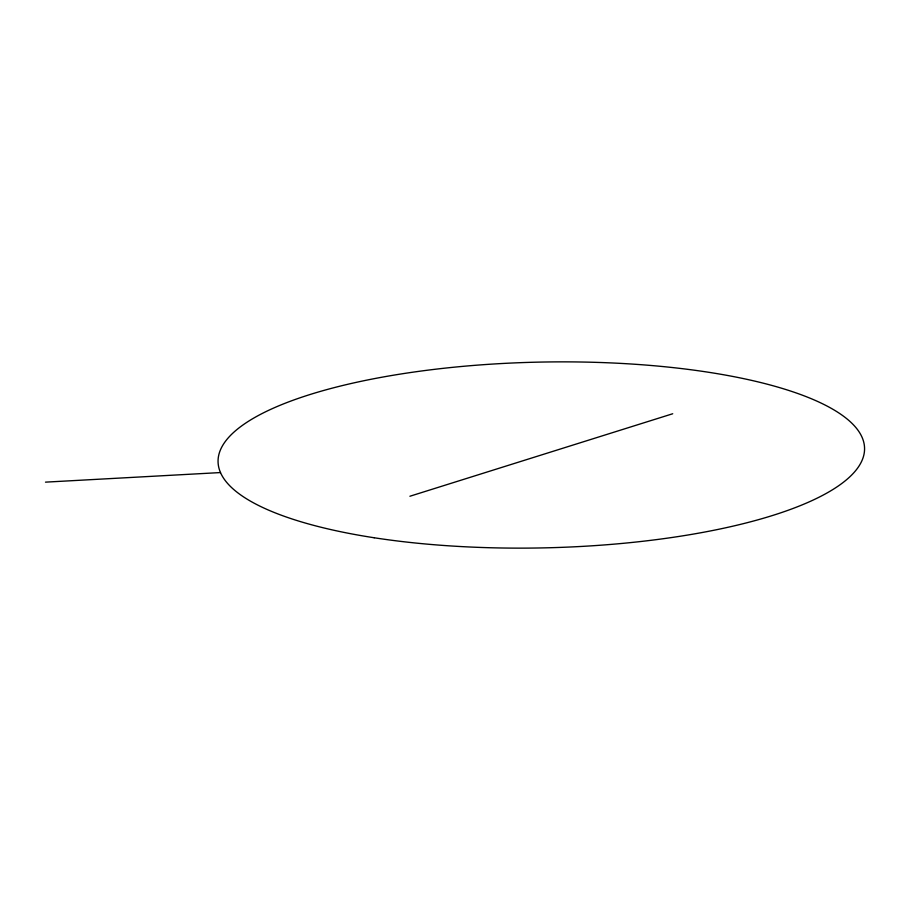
<?xml version="1.0" encoding="UTF-8"?>
<svg xmlns="http://www.w3.org/2000/svg" width="910" height="910" viewBox="0 0 910 910"><rect width="100%" height="100%" fill="white"/><g stroke="black" fill="none" stroke-linecap="round" stroke-linejoin="round"><path stroke-width="1.36" d="M409.898 496.246L672.717 413.754M45.5 482.141L220.493 472.563M374.158 537.753A323.323 92.911 -1.2 0 0 864.5 450.632A323.323 92.911 -1.2 0 0 385.26 376.615A323.323 92.911 -1.2 0 0 374.158 537.753"/></g></svg>
